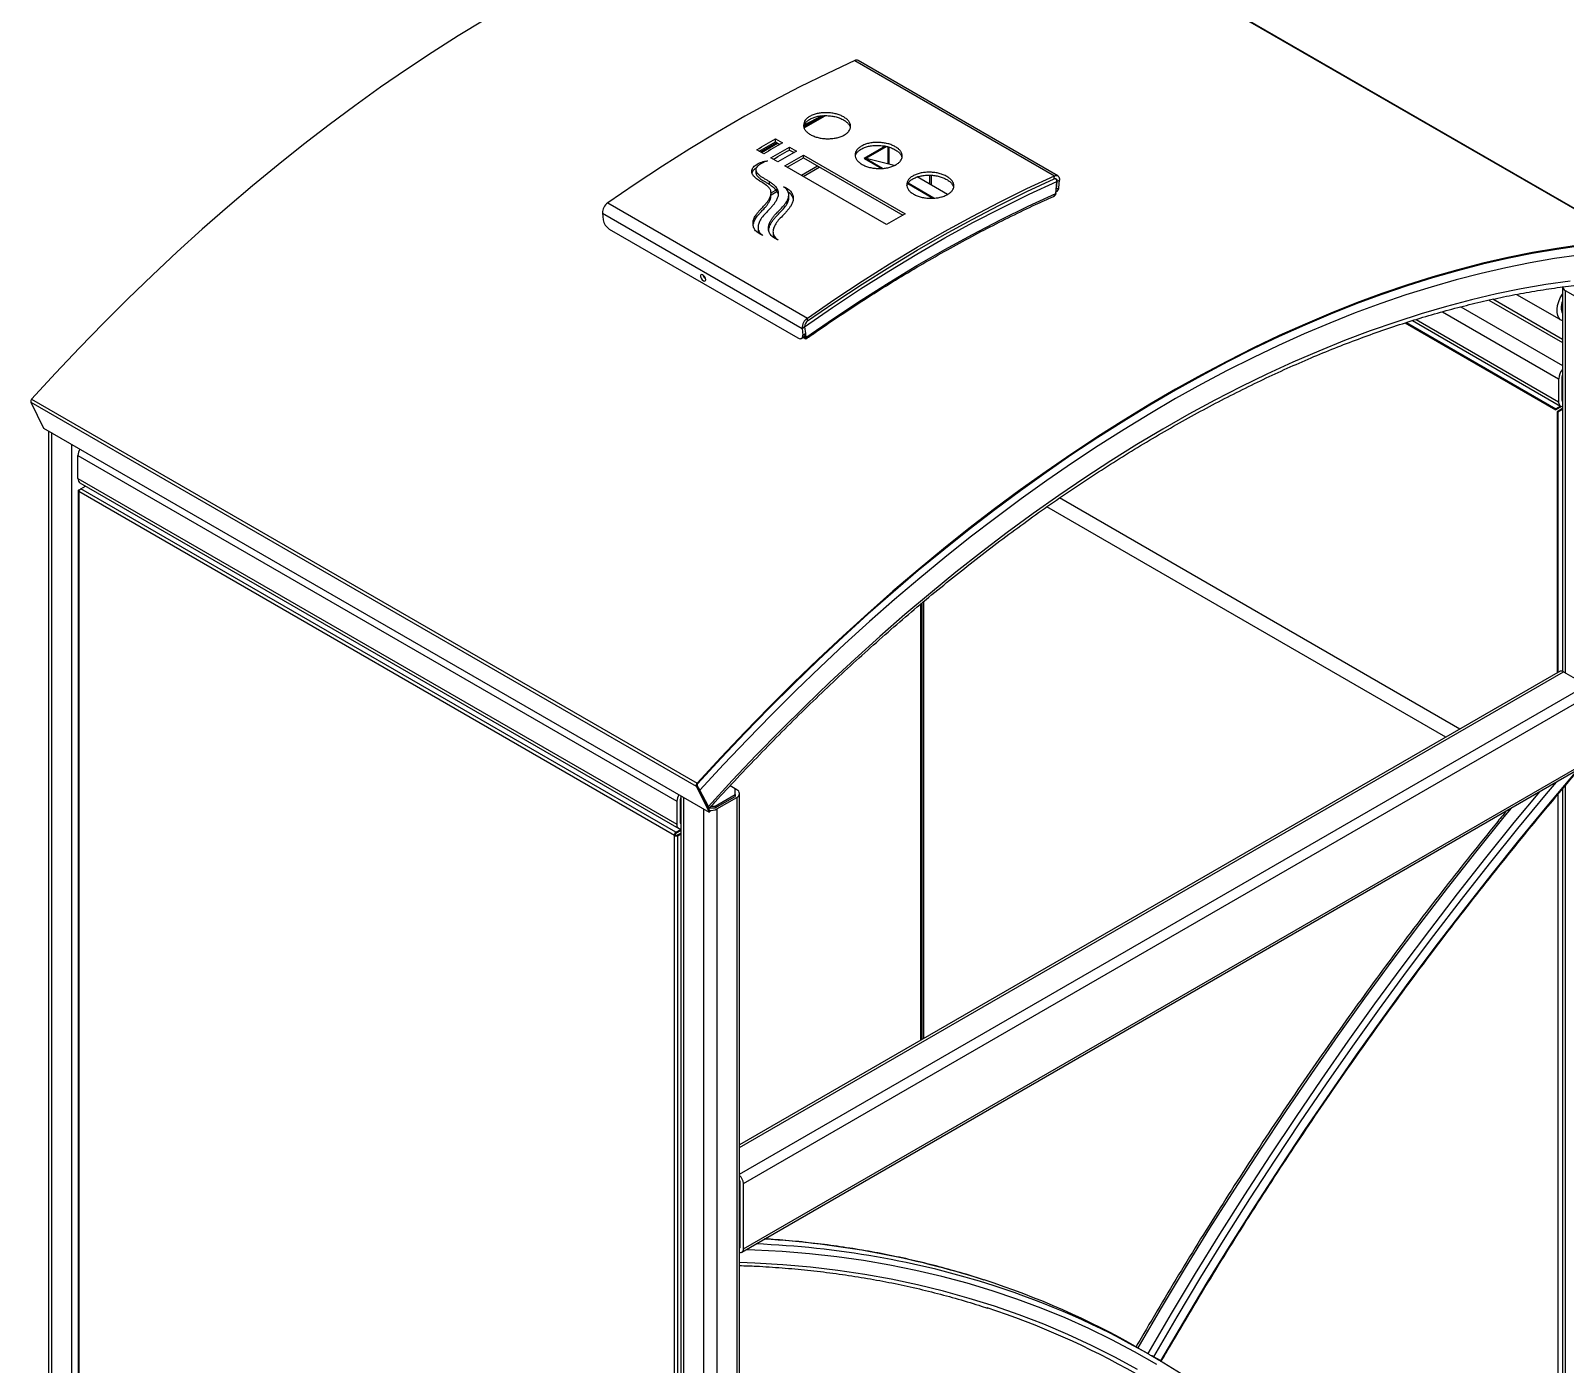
# Model space of a CAD drawing. Header units: millimetres. Extents: x -2163 to 3777, y -950 to 3250.
# Drawn here: x 1810 to 3115, y 1207 to 2341 of the extents above; entities that cross this region are included whole.
import ezdxf

# ---------------------------------------------------------------- set-up
doc = ezdxf.new("R2010")
doc.units = ezdxf.units.MM

# ---------------------------------------------------------------- blocks, each defined once
blk = doc.blocks.new('izometria')
for p, q in [((-4139.26, 1406.44), (-3856.42, 1243.16)), ((-3856.2, 1243.12), (-4139.05, 1406.4)), ((-4185.54, 1319.57), (-4100.69, 1270.58)), ((-4099.21, 1270.62), (-4184.06, 1319.6)), ((-4207.17, 1291.8), (-4198.47, 1296.28)), ((-4207.15, 1291.35), (-4199.48, 1295.76)), ((-4207.08, 1290.98), (-4198.11, 1296.15)), ((-4207.02, 1292.29), (-4199.3, 1296.26)), ((-4219.23, 1285.04), (-4219.22, 1286.27)), ((-4219.23, 1285.04), (-4217.33, 1283.94)), ((-4219.22, 1286.27), (-4216.25, 1284.55)), ((-4224.2, 1279.97), (-4227.17, 1281.69)), ((-4225.55, 1280.75), (-4218.67, 1284.71)), ((-4225.2, 1280.55), (-4218.32, 1284.51)), ((-4213.22, 1281.56), (-4213.21, 1282.8)), ((-4213.22, 1281.56), (-4211.32, 1280.47)), ((-4213.21, 1282.8), (-4210.24, 1281.08)), ((-4207.35, 1278.18), (-4207.34, 1279.41)), ((-4207.34, 1279.41), (-4164.07, 1254.43)), ((-4172.47, 1283.16), (-4181.51, 1277.96)), ((-4171.94, 1283.06), (-4180.82, 1277.95)), ((-4171.27, 1275.61), (-4171.26, 1282.88)), ((-4170.92, 1275.52), (-4170.91, 1282.77)), ((-4218.19, 1276.5), (-4221.16, 1278.22)), ((-4172.01, 1249.85), (-4215.29, 1274.83)), ((-4201.32, 1274.7), (-4208.2, 1270.74)), ((-4207.49, 1270.33), (-4200.62, 1274.29)), ((-4207.35, 1278.18), (-4165.14, 1253.81)), ((-4181.51, 1277.96), (-4174.21, 1273.74)), ((-4181.24, 1278.05), (-4181.24, 1278.05)), ((-4168.73, 1274.99), (-4181.24, 1278.05)), ((-4173.8, 1273.75), (-4181.24, 1278.05)), ((-4221.81, 1266.93), (-4221.83, 1268.14)), ((-4162.98, 1267.26), (-4152.28, 1261.09)), ((-4151.88, 1261.1), (-4162.88, 1267.45)), ((-4146.13, 1262.68), (-4159, 1270.11)), ((-4153.61, 1267), (-4153.61, 1270.85)), ((-4152.91, 1266.59), (-4152.9, 1270.8)), ((-4100.81, 1269.3), (-4100.69, 1270.58)), ((-4100.01, 1263.09), (-4099.57, 1268.23)), ((-4100.01, 1263.09), (-4099.57, 1268.23)), ((-4099.83, 1265.06), (-4099.55, 1268.22)), ((-4099.83, 1265.06), (-4098.78, 1265.53)), ((-4099.57, 1268.23), (-4099.55, 1268.22)), ((-4098.5, 1268.7), (-4099.55, 1268.22)), ((-4098.78, 1265.53), (-4098.5, 1268.7)), ((-4290.53, 1259.11), (-4205.68, 1210.13)), ((-4221.09, 1262.5), (-4218.61, 1263.93)), ((-4218.95, 1264.55), (-4221.04, 1263.35)), ((-4099.95, 1263.78), (-4099.75, 1263.87)), ((-4099.87, 1264.8), (-4099.83, 1265.06)), ((-4292.73, 1254.7), (-4207.88, 1205.72)), ((-4292.73, 1254.69), (-4207.88, 1205.71)), ((-4292.73, 1254.69), (-4292.44, 1251.86)), ((-4289.85, 1247.98), (-4209.67, 1201.69)), ((-3904.24, 1220.2), (-3885.19, 1209.2)), ((-3884.69, 1223.33), (-3884.69, 1060.02)), ((-3883.52, 1221.89), (-3875.03, 1216.99)), ((-3883.52, 1221.89), (-3883.52, 1059.4)), ((-3927.97, 1214.89), (-3884.69, 1189.91)), ((-3916.01, 1217.78), (-3884.69, 1199.7)), ((-3884.69, 1201.06), (-3914.3, 1218.15)), ((-4205.56, 1208.97), (-4205.68, 1210.13)), ((-3951.54, 1208.08), (-3887.55, 1171.15)), ((-3951.08, 1208.23), (-3887.55, 1171.55)), ((-3948.49, 1209.05), (-3885.52, 1172.7)), ((-3946.97, 1209.53), (-3886.35, 1174.53)), ((-3935.73, 1212.84), (-3886.35, 1184.33)), ((-3884.94, 1212.52), (-3884.69, 1212.37)), ((-4208.02, 1201.52), (-4206.99, 1202.25)), ((-4207.88, 1205.72), (-4206.82, 1206.45)), ((-4206.82, 1206.45), (-4207.88, 1205.71)), ((-4207.88, 1205.71), (-4207.59, 1202.87)), ((-4207.59, 1202.87), (-4206.53, 1203.61)), ((-4207.43, 1201.94), (-4206.29, 1201.27)), ((-4207.03, 1202.22), (-4206.38, 1201.84)), ((-4206.82, 1206.45), (-4206.53, 1203.61)), ((-4206.53, 1203.38), (-4206.38, 1201.84)), ((-4206.53, 1203.38), (-4206.38, 1201.84)), ((-3886.35, 1184.33), (-3886.35, 1174.53)), ((-3884.93, 1185.15), (-3884.93, 1175.35)), ((-3884.93, 1185.15), (-3884.69, 1185.01)), ((-4535.73, 1174.41), (-4252.89, 1011.12)), ((-4535.73, 1174.41), (-4530.3, 1163.34)), ((-4535.38, 1175.68), (-4252.53, 1012.4)), ((-3884.93, 1175.35), (-3884.69, 1175.21)), ((-3885.54, 1172.72), (-3887.55, 1171.55)), ((-3885.13, 1172.55), (-3887.55, 1171.15)), ((-3887.55, 1171.55), (-3887.55, 1171.15)), ((-3884.69, 1171.64), (-3887.05, 1170.28)), ((-3887.05, 1170.28), (-3887.05, 1059.19)), ((-3886.7, 1170.08), (-3887.05, 1170.28)), ((-3884.69, 1171.24), (-3886.7, 1170.08)), ((-3886.7, 1170.08), (-3886.7, 1059.39)), ((-4530.3, 1163.34), (-4247.45, 1000.06)), ((-4528.16, 1162.11), (-4528.16, 469.05)), ((-4526.99, 1161.43), (-4526.99, 467.42)), ((-4518.5, 1156.53), (-4518.5, 462.52)), ((-4515.67, 1151.68), (-4261.11, 1004.73)), ((-4515.67, 1141.88), (-4515.67, 1151.68)), ((-4515.67, 1141.88), (-4261.11, 994.93)), ((-4515.61, 1136.69), (-4515.61, 461.58)), ((-4515.32, 1137.02), (-4514.47, 1137.51)), ((-4515.32, 1137.02), (-4515.11, 1136.9)), ((-4262.18, 990.23), (-4515.32, 1136.37)), ((-4515.32, 1136.37), (-4515.32, 461.09)), ((-4514.84, 1140.05), (-4260.29, 993.1)), ((-4514.47, 1137.51), (-4512.46, 1138.67)), ((-4261.61, 991.54), (-4514.47, 1137.51)), ((-4512.84, 1138.9), (-4512.84, 1138.45)), ((-3934.25, 1031.94), (-4103.88, 1129.87)), ((-3928.28, 1035.39), (-4098.48, 1133.65)), ((-4156.11, 903.87), (-4156.11, 1089.71)), ((-4157.52, 1088.54), (-4157.52, 903.05)), ((-4156.82, 903.46), (-4156.82, 1089.13)), ((-3885.73, 1059.96), (-4234.49, 858.62)), ((-4234.49, 857.61), (-3884.23, 1059.81)), ((-3884.23, 1059.81), (-3874.33, 1054.09)), ((-4234.49, 846.18), (-3874.33, 1054.09)), ((-4232.83, 842.24), (-3872.21, 1050.42)), ((-4233.45, 813.1), (-3872.83, 1021.28)), ((-4232.83, 814.47), (-3872.21, 1022.66)), ((-4252.56, 1011.48), (-4252.89, 1011.12)), ((-4252.89, 1011.12), (-4247.45, 1000.06)), ((-4252.56, 1011.48), (-4247.13, 1000.41)), ((-4252.53, 1012.4), (-4252.39, 1012.12)), ((-4236.37, 1010.03), (-4238.53, 1011.28)), ((-3883.52, 1011.31), (-3883.52, 536.87)), ((-4261.11, 1004.73), (-4261.11, 994.93)), ((-4259.7, 1005.54), (-4259.7, 995.74)), ((-4259.7, 1005.54), (-4259.46, 1005.4)), ((-4259.46, 1006.99), (-4259.46, 313.93)), ((-4258.29, 1006.32), (-4258.29, 312.3)), ((-4247.75, 1002.5), (-4251.31, 1009.41)), ((-4244.85, 1002.69), (-4236.37, 1007.58)), ((-4244.85, 1001.87), (-4236.37, 1006.77)), ((-4244.14, 1001.46), (-4235.66, 1006.36)), ((-4236.37, 1007.58), (-4236.37, 1010.03)), ((-4235.66, 1009.63), (-4236.37, 1010.03)), ((-4236.37, 1007.58), (-4236.37, 1006.77)), ((-4235.66, 1006.36), (-4235.66, 312.3)), ((-4234.49, 313.93), (-4234.49, 1007.99)), ((-3886.7, 1007.54), (-3886.7, 546.25)), ((-3884.69, 1009.92), (-3884.69, 540.46)), ((-4249.8, 1001.42), (-4249.8, 307.4)), ((-4247.45, 1000.06), (-4247.13, 1000.41)), ((-4247.2, 1001.87), (-4244.85, 1001.87)), ((-4246.46, 1002.69), (-4244.85, 1002.69)), ((-4244.85, 1002.69), (-4244.85, 1001.87)), ((-4244.14, 1001.46), (-4244.14, 307.4)), ((-4261.61, 991.54), (-4259.46, 992.79)), ((-4261.61, 991.13), (-4259.46, 992.38)), ((-4261.61, 991.54), (-4261.61, 991.13)), ((-4259.7, 995.74), (-4259.46, 995.6)), ((-4261.82, 990.44), (-4262.18, 990.23)), ((-4262.18, 314.95), (-4262.18, 990.23)), ((-4261.11, 990.27), (-4259.46, 991.22)), ((-4260.76, 990.06), (-4261.11, 990.27)), ((-4260.76, 990.06), (-4259.46, 990.82)), ((-4260.76, 315.12), (-4260.76, 990.06)), ((-4234.24, 815.29), (-4234.24, 843.05)), ((-4232.83, 814.47), (-4232.83, 842.24)), ((-4234.49, 828.21), (-4234.24, 828.35)), ((-4234.49, 826.58), (-4234.24, 826.72)), ((-4234.49, 815.15), (-4234.24, 815.29)), ((-4065.25, 772.4), (-4061, 769.95))]:
    blk.add_line(p, q)
at = {"flags": 128}
for points in [[(-4343.03, 1336.76), (-4354.05, 1330.04), (-4365.07, 1323.04), (-4376.07, 1315.76), (-4387.05, 1308.2), (-4398.01, 1300.37), (-4408.93, 1292.27), (-4419.81, 1283.9), (-4430.65, 1275.27), (-4441.44, 1266.39), (-4452.17, 1257.25), (-4462.84, 1247.86), (-4473.45, 1238.24), (-4483.98, 1228.37), (-4494.44, 1218.28), (-4504.81, 1207.96), (-4515.09, 1197.41), (-4525.28, 1186.65), (-4535.38, 1175.68)], [(-4185.54, 1319.57), (-4197.18, 1314.14), (-4208.83, 1308.39), (-4220.51, 1302.31), (-4232.19, 1295.9), (-4243.88, 1289.17), (-4255.56, 1282.12), (-4267.23, 1274.76), (-4278.89, 1267.09), (-4290.53, 1259.11)], [(-4227.17, 1281.69), (-4226.18, 1282.27), (-4225.18, 1282.85), (-4224.19, 1283.42), (-4223.19, 1284), (-4222.2, 1284.57), (-4221.21, 1285.14), (-4220.21, 1285.7), (-4219.22, 1286.27)], [(-4226.11, 1281.08), (-4225.18, 1281.62), (-4224.19, 1282.2), (-4223.2, 1282.77), (-4222.2, 1283.34), (-4221.21, 1283.91), (-4220.22, 1284.47), (-4219.23, 1285.04)], [(-4216.25, 1284.55), (-4217.24, 1283.99), (-4218.24, 1283.42), (-4219.23, 1282.85), (-4220.22, 1282.28), (-4221.22, 1281.71), (-4222.21, 1281.13), (-4223.21, 1280.55), (-4224.2, 1279.97)], [(-4221.16, 1278.22), (-4220.16, 1278.8), (-4219.17, 1279.38), (-4218.17, 1279.95), (-4217.18, 1280.52), (-4216.19, 1281.1), (-4215.19, 1281.66), (-4214.2, 1282.23), (-4213.21, 1282.8)], [(-4220.1, 1277.61), (-4219.16, 1278.15), (-4218.17, 1278.73), (-4217.18, 1279.3), (-4216.19, 1279.87), (-4215.2, 1280.44), (-4214.21, 1281), (-4213.22, 1281.56)], [(-4210.24, 1281.08), (-4211.23, 1280.52), (-4212.22, 1279.95), (-4213.22, 1279.38), (-4214.21, 1278.81), (-4215.2, 1278.24), (-4216.2, 1277.66), (-4217.19, 1277.08), (-4218.19, 1276.5)], [(-4215.29, 1274.83), (-4214.3, 1275.41), (-4213.3, 1275.99), (-4212.31, 1276.57), (-4211.31, 1277.14), (-4210.32, 1277.71), (-4209.33, 1278.28), (-4208.33, 1278.84), (-4207.34, 1279.41)], [(-4227.55, 1273.11), (-4227.54, 1272.5), (-4227.53, 1271.9)], [(-4214.23, 1274.22), (-4213.3, 1274.77), (-4212.31, 1275.34), (-4211.32, 1275.91), (-4210.32, 1276.48), (-4209.33, 1277.05), (-4208.34, 1277.62), (-4207.35, 1278.18)], [(-4206.84, 1206.46), (-4194.95, 1214.65), (-4183.04, 1222.52), (-4171.11, 1230.07), (-4159.17, 1237.28), (-4147.23, 1244.16), (-4135.29, 1250.69), (-4123.36, 1256.89), (-4111.45, 1262.74), (-4099.57, 1268.23)], [(-4205.68, 1210.13), (-4194.04, 1218.1), (-4182.38, 1225.78), (-4170.71, 1233.14), (-4159.02, 1240.19), (-4147.34, 1246.92), (-4135.65, 1253.32), (-4123.98, 1259.41), (-4112.32, 1265.16), (-4100.69, 1270.58)], [(-4205.56, 1208.97), (-4193.95, 1216.93), (-4182.32, 1224.59), (-4170.67, 1231.94), (-4159.01, 1238.97), (-4147.35, 1245.68), (-4135.69, 1252.08), (-4124.04, 1258.15), (-4112.41, 1263.89), (-4100.81, 1269.3)], [(-4100.81, 1269.3), (-4100.53, 1269.39), (-4100.28, 1269.41), (-4100.05, 1269.36), (-4099.86, 1269.25), (-4099.7, 1269.07), (-4099.6, 1268.83), (-4099.55, 1268.54), (-4099.55, 1268.22)], [(-4100.69, 1270.58), (-4100.22, 1270.74), (-4099.77, 1270.78), (-4099.37, 1270.69), (-4099.03, 1270.49), (-4098.76, 1270.17), (-4098.58, 1269.76), (-4098.49, 1269.26), (-4098.5, 1268.7)], [(-4221.08, 1262.22), (-4221.09, 1262.83), (-4221.11, 1263.43)], [(-4213.55, 1261.45), (-4213.56, 1262.06), (-4213.58, 1262.66)], [(-4206.38, 1201.84), (-4194.59, 1209.96), (-4182.78, 1217.77), (-4170.95, 1225.25), (-4159.11, 1232.4), (-4147.27, 1239.22), (-4135.43, 1245.7), (-4123.61, 1251.84), (-4111.8, 1257.64), (-4100.01, 1263.09)], [(-4164.07, 1254.43), (-4165.06, 1253.86), (-4166.05, 1253.3), (-4167.05, 1252.73), (-4168.04, 1252.16), (-4169.03, 1251.58), (-4170.03, 1251.01), (-4171.02, 1250.43), (-4172.01, 1249.85)], [(-4226.64, 1248.44), (-4226.6, 1247.85), (-4226.57, 1247.26)], [(-4220.26, 1246.58), (-4220.23, 1245.99), (-4220.2, 1245.4)], [(-3876.78, 1241.21), (-3887.1, 1239.75), (-3897.51, 1237.97), (-3907.99, 1235.87), (-3918.56, 1233.44), (-3929.19, 1230.69), (-3939.89, 1227.63), (-3950.64, 1224.25), (-3961.45, 1220.55), (-3972.31, 1216.54), (-3983.21, 1212.22), (-3994.14, 1207.59), (-4005.1, 1202.66), (-4016.09, 1197.42), (-4027.1, 1191.87), (-4038.12, 1186.04), (-4049.15, 1179.9), (-4060.18, 1173.47), (-4071.21, 1166.76), (-4082.23, 1159.76), (-4093.23, 1152.48), (-4104.21, 1144.92), (-4115.16, 1137.09), (-4126.08, 1128.99), (-4136.97, 1120.62), (-4147.8, 1111.99), (-4158.59, 1103.1), (-4169.33, 1093.97), (-4180, 1084.58), (-4190.6, 1074.96), (-4201.14, 1065.09), (-4211.59, 1055), (-4221.97, 1044.68), (-4232.25, 1034.13), (-4242.44, 1023.37), (-4252.53, 1012.4)], [(-3876.91, 1240.76), (-3887.22, 1239.3), (-3897.62, 1237.52), (-3908.1, 1235.42), (-3918.65, 1232.99), (-3929.28, 1230.25), (-3939.97, 1227.18), (-3950.72, 1223.81), (-3961.52, 1220.11), (-3972.37, 1216.11), (-3983.26, 1211.79), (-3994.18, 1207.16), (-4005.14, 1202.23), (-4016.12, 1196.99), (-4027.12, 1191.46), (-4038.13, 1185.62), (-4049.16, 1179.49), (-4060.18, 1173.07), (-4071.2, 1166.36), (-4082.21, 1159.37), (-4093.2, 1152.09), (-4104.17, 1144.54), (-4115.12, 1136.71), (-4126.03, 1128.61), (-4136.9, 1120.25), (-4147.73, 1111.63), (-4158.52, 1102.75), (-4169.24, 1093.62), (-4179.9, 1084.24), (-4190.5, 1074.62), (-4201.03, 1064.77), (-4211.48, 1054.68), (-4221.84, 1044.36), (-4232.12, 1033.83), (-4242.3, 1023.08), (-4252.39, 1012.12)], [(-3877.82, 1236.84), (-3888.08, 1235.39), (-3898.42, 1233.61), (-3908.85, 1231.51), (-3919.35, 1229.1), (-3929.92, 1226.37), (-3940.55, 1223.32), (-3951.24, 1219.96), (-3961.98, 1216.28), (-3972.78, 1212.29), (-3983.61, 1208), (-3994.48, 1203.39), (-4005.37, 1198.49), (-4016.3, 1193.28), (-4027.24, 1187.77), (-4038.19, 1181.97), (-4049.16, 1175.87), (-4060.12, 1169.48), (-4071.08, 1162.81), (-4082.03, 1155.85), (-4092.96, 1148.61), (-4103.88, 1141.1), (-4114.77, 1133.32), (-4125.62, 1125.27), (-4136.44, 1116.95), (-4147.21, 1108.38), (-4157.93, 1099.55), (-4168.6, 1090.47), (-4179.21, 1081.14), (-4189.75, 1071.58), (-4200.22, 1061.77), (-4210.61, 1051.74), (-4220.92, 1041.48), (-4231.15, 1031.01), (-4241.28, 1020.32), (-4251.31, 1009.41)], [(-4250.12, 1228.44), (-4250.55, 1228.59), (-4250.89, 1228.54), (-4251.09, 1228.28), (-4251.13, 1227.86), (-4251, 1227.34), (-4250.71, 1226.8), (-4250.32, 1226.33), (-4249.88, 1225.98), (-4249.45, 1225.83), (-4249.11, 1225.88), (-4248.91, 1226.14), (-4248.87, 1226.56), (-4249, 1227.08), (-4249.29, 1227.62), (-4249.68, 1228.09), (-4250.12, 1228.44)], [(-3881.42, 1225.83), (-3891.78, 1224.34), (-3902.23, 1222.52), (-3912.77, 1220.36), (-3923.38, 1217.88), (-3934.06, 1215.06), (-3944.81, 1211.91), (-3955.62, 1208.44), (-3966.48, 1204.65), (-3977.38, 1200.53), (-3988.33, 1196.1), (-3999.32, 1191.34), (-4010.33, 1186.27), (-4021.37, 1180.89), (-4032.42, 1175.2), (-4043.48, 1169.21), (-4054.55, 1162.91), (-4065.62, 1156.31), (-4076.68, 1149.42), (-4087.73, 1142.23), (-4098.76, 1134.76), (-4109.76, 1127), (-4120.73, 1118.97), (-4131.66, 1110.66), (-4142.55, 1102.07), (-4153.39, 1093.23), (-4164.18, 1084.12), (-4174.9, 1074.76), (-4185.56, 1065.14), (-4196.14, 1055.28), (-4206.64, 1045.18), (-4217.06, 1034.85), (-4227.39, 1024.28), (-4237.62, 1013.5), (-4247.75, 1002.5)], [(-3884.69, 1208.97), (-3885.52, 1209.42), (-3886.24, 1210.2), (-3886.75, 1211.24), (-3887.01, 1212.51), (-3887.03, 1213.96), (-3886.8, 1215.52), (-3886.33, 1217.15), (-3885.64, 1218.76), (-3884.75, 1220.31), (-3884.69, 1220.4)], [(-4209.67, 1201.69), (-4209.22, 1201.47), (-4208.79, 1201.36), (-4208.41, 1201.37), (-4208.09, 1201.48), (-4207.84, 1201.69), (-4207.67, 1202.01), (-4207.58, 1202.4), (-4207.59, 1202.87)], [(-3887.44, 1012.85), (-3891.6, 1007.89), (-3903.79, 993.13), (-3915.85, 978.17), (-3927.77, 963.02), (-3939.55, 947.69), (-3951.19, 932.18), (-3962.67, 916.49), (-3974, 900.64), (-3985.17, 884.63), (-3996.18, 868.46), (-4007.03, 852.15), (-4017.7, 835.69), (-4028.19, 819.1), (-4038.51, 802.37), (-4048.64, 785.53), (-4058.59, 768.56)], [(-3879.28, 1016.95), (-3891.38, 1002.58), (-3903.37, 988.02), (-3915.22, 973.28), (-3926.94, 958.34), (-3938.52, 943.23), (-3949.96, 927.94), (-3961.25, 912.49), (-3972.39, 896.87), (-3983.38, 881.1), (-3994.2, 865.18), (-4004.86, 849.11), (-4015.36, 832.9), (-4025.69, 816.56), (-4035.84, 800.1), (-4045.81, 783.51), (-4055.6, 766.81)], [(-3894.51, 1008.76), (-3905.34, 995.65), (-3917.47, 980.62), (-3929.46, 965.4), (-3941.31, 949.99), (-3953.01, 934.4), (-3964.56, 918.64), (-3975.96, 902.71), (-3987.19, 886.62), (-3998.26, 870.37), (-4009.16, 853.97), (-4019.89, 837.43), (-4030.45, 820.75), (-4040.82, 803.94), (-4051, 787.01), (-4061, 769.95)], [(-3906.53, 1001.83), (-3909.59, 998.1), (-3921.71, 983.07), (-3933.7, 967.85), (-3945.55, 952.44), (-3957.25, 936.85), (-3968.81, 921.09), (-3980.2, 905.16), (-3991.43, 889.07), (-4002.5, 872.82), (-4013.41, 856.42), (-4024.14, 839.88), (-4034.69, 823.2), (-4045.06, 806.39), (-4055.25, 789.46), (-4065.25, 772.4)], [(-4234.49, 813.04), (-4234.14, 812.97), (-4233.77, 812.98), (-4233.45, 813.1), (-4233.19, 813.32), (-4232.99, 813.63), (-4232.87, 814.02), (-4232.83, 814.47)], [(-4057.07, 765.36), (-4066.57, 770.75), (-4076.25, 775.84), (-4086.09, 780.62), (-4096.11, 785.08), (-4106.29, 789.24), (-4116.63, 793.08), (-4127.13, 796.6), (-4137.78, 799.81), (-4148.58, 802.7), (-4159.52, 805.27), (-4170.61, 807.52), (-4181.84, 809.45), (-4193.2, 811.06), (-4204.69, 812.35), (-4216.31, 813.31), (-4228.04, 813.95), (-4231.74, 814.09)], [(-4065.3, 763.18), (-4075.01, 768.47), (-4084.9, 773.43), (-4094.97, 778.08), (-4105.2, 782.4), (-4115.6, 786.4), (-4126.17, 790.08), (-4136.89, 793.43), (-4147.77, 796.45), (-4158.8, 799.15), (-4169.98, 801.51), (-4181.3, 803.55), (-4192.76, 805.26), (-4204.35, 806.63), (-4216.08, 807.67), (-4227.93, 808.39), (-4234.49, 808.63)]]:
    blk.add_lwpolyline(points, dxfattribs=at)
for centre, radius, start, end in [((-4184.77, 1318.19), 1.58, 63.44618, 119.33928), ((-4181.15, 1277.37), 0.69, 97.82499, 121.11487), ((-4100.63, 1265.5), 1.85, 298.22539, 0.98035), ((-4287.41, 1254.8), 5.32, 125.89834, 181.03028), ((-4290.33, 1254.93), 2.41, 185.46385, 185.74202), ((-4286.88, 1252.77), 5.64, 189.29142, 238.15858), ((-4247.3, 1229.11), 2.83, 194.85464, 235.46819), ((-3882.69, 1223.72), 2.01, 185.69431, 245.62522), ((-3876.63, 1214.13), 8.66, 158.57922, 178.81456), ((-3881.49, 1214.12), 3.81, 177.08817, 212.64369), ((-4202.55, 1205.81), 5.32, 125.89834, 181.03028), ((-4203.78, 1206.51), 3.04, 125.89831, 181.03057), ((-4205.48, 1205.95), 2.41, 185.46385, 185.74202), ((-4207.9, 1203.31), 1.4, 311.71615, 12.73357), ((-4205.94, 1206.54), 0.885, 185.40895, 185.71161), ((-3880.17, 1184.04), 6.18, 136.96974, 177.30288), ((-3882.17, 1185.07), 2.77, 155.76275, 178.32735), ((-4534.47, 1174.75), 1.3, 133.85039, 195.18573), ((-3884.65, 1174.24), 1.73, 170.28587, 268.53594), ((-3883.83, 1175.27), 1.11, 175.85448, 218.93028), ((-4509.92, 1151.48), 5.76, 149.19408, 178.05596), ((-4513.59, 1141.72), 2.09, 175.5995, 233.08806), ((-3885.11, 1058.58), 1.51, 54.38533, 114.30449), ((-4251.63, 1011.47), 1.3, 133.85039, 195.18573), ((-4251.94, 1011.65), 0.65, 133.84743, 195.1913), ((-4255.36, 1004.53), 5.76, 149.19408, 178.05596), ((-4256.94, 1005.46), 2.77, 155.76275, 178.32735), ((-4236.28, 1007.99), 1.75, 290.78382, 69.21618), ((-4246.9, 1006.7), 5.92, 266.00375, 297.77146), ((-4259.41, 994.64), 1.73, 170.28724, 268.53457), ((-4258.6, 995.66), 1.11, 175.85518, 218.93164), ((-4237.53, 841.99), 4.71, 2.96763, 49.71048), ((-4235.74, 842.99), 1.5, 2.43182, 33.16773), ((-4242.65, 433.22), 383.62, 72.34681, 87.73588), ((-4246.45, 437.49), 381.75, 72.32738, 86.62359), ((-4234.72, 815.23), 0.479, 299.13223, 6.81321), ((-4235.89, 474.11), 343.66, 60.22771, 72.15127), ((-4231.65, 471.66), 343.66, 60.22771, 72.15127), ((-4234.88, 466.1), 340.09, 60.22412, 71.91138), ((-4228.64, 477.5), 337.09, 59.29587, 59.85637), ((-4228.24, 476.57), 337.7, 59.39436, 59.98214), ((-4227.53, 476.16), 337.7, 59.39436, 59.98214), ((-4216.49, 497.91), 313.34, 59.19469, 59.30027), ((-4231.98, 472.28), 343.29, 47.58591, 59.16324)]:
    blk.add_arc(centre, radius, start, end)
for centre, major_axis, ratio, start_param, end_param in [((-4102.39, 1268.41), (2.82, -0.14), 0.608538, 6.262056, 6.97223), ((-4102.83, 1263.27), (2.82, -0.14), 0.608538, 5.392214, 6.262056), ((-4206.39, 1203.64), (-0.11, 2.37), 0.046983, 2.431477, 3.111601)]:
    blk.add_ellipse(centre, major_axis=major_axis, ratio=ratio, start_param=start_param, end_param=end_param)
for points, knots in [([(-4190.21, 1295.59), (-4189.76, 1295.31), (-4188.88, 1294.75), (-4187.95, 1293.77), (-4187.39, 1292.73), (-4187.22, 1291.64), (-4187.39, 1290.56), (-4187.95, 1289.54), (-4188.88, 1288.62), (-4190.16, 1287.81), (-4191.68, 1287.14), (-4193.41, 1286.66), (-4195.29, 1286.39), (-4197.28, 1286.33), (-4199.26, 1286.46), (-4201.14, 1286.8), (-4202.87, 1287.36), (-4204.39, 1288.1), (-4205.67, 1288.97), (-4206.61, 1289.96), (-4207.17, 1291.02), (-4207.34, 1292.13), (-4207.16, 1293.24), (-4206.61, 1294.27), (-4205.67, 1295.21), (-4204.39, 1296.02), (-4202.87, 1296.69), (-4201.14, 1297.16), (-4199.26, 1297.41), (-4197.28, 1297.45), (-4195.3, 1297.29), (-4193.41, 1296.93), (-4191.68, 1296.37), (-4190.7, 1295.86), (-4190.21, 1295.59)], [0, 0, 0, 0, 0.031889, 0.062503, 0.093114, 0.124995, 0.156855, 0.187462, 0.218086, 0.249997, 0.28187, 0.312481, 0.343101, 0.374998, 0.406875, 0.437483, 0.4681, 0.500001, 0.531864, 0.562468, 0.59309, 0.625004, 0.656865, 0.687472, 0.718096, 0.750006, 0.781882, 0.812495, 0.843113, 0.875007, 0.906914, 0.93753, 0.968132, 1, 1, 1, 1]), ([(-4207.19, 1291.61), (-4207.18, 1291.74), (-4207.12, 1292.23), (-4206.63, 1293.03), (-4205.71, 1293.96), (-4204.43, 1294.77), (-4202.92, 1295.44), (-4201.19, 1295.91), (-4199.31, 1296.16), (-4197.33, 1296.19), (-4195.35, 1296.04), (-4193.47, 1295.67), (-4191.74, 1295.11), (-4190.76, 1294.6), (-4190.27, 1294.34)], [0, 0, 0, 0, 0.0311223, 0.1175138, 0.2039252, 0.2939506, 0.3838834, 0.4702628, 0.5566863, 0.6467462, 0.7368768, 0.823395, 0.9099019, 1, 1, 1, 1]), ([(-4190.27, 1294.34), (-4189.82, 1294.05), (-4188.93, 1293.49), (-4188.02, 1292.51), (-4187.5, 1291.62), (-4187.43, 1291.06), (-4187.41, 1290.85)], [0, 0, 0, 0, 0.28592, 0.560364, 0.834695, 1, 1, 1, 1]), ([(-4168.29, 1282.94), (-4167.84, 1282.65), (-4166.95, 1282.1), (-4166.03, 1281.12), (-4165.47, 1280.07), (-4165.3, 1278.99), (-4165.47, 1277.91), (-4166.03, 1276.89), (-4166.96, 1275.97), (-4168.24, 1275.16), (-4169.76, 1274.49), (-4171.49, 1274), (-4173.37, 1273.73), (-4175.36, 1273.67), (-4177.34, 1273.8), (-4179.22, 1274.15), (-4180.95, 1274.7), (-4182.47, 1275.44), (-4183.75, 1276.32), (-4184.69, 1277.3), (-4185.25, 1278.37), (-4185.42, 1279.48), (-4185.24, 1280.58), (-4184.69, 1281.62), (-4183.75, 1282.56), (-4182.47, 1283.37), (-4180.95, 1284.04), (-4179.22, 1284.51), (-4177.34, 1284.76), (-4175.36, 1284.79), (-4173.38, 1284.64), (-4171.49, 1284.27), (-4169.76, 1283.71), (-4168.78, 1283.2), (-4168.29, 1282.94)], [0, 0, 0, 0, 0.031889, 0.062503, 0.093114, 0.124995, 0.156855, 0.187462, 0.218086, 0.249997, 0.28187, 0.312481, 0.343101, 0.374998, 0.406875, 0.437483, 0.4681, 0.500001, 0.531864, 0.562468, 0.59309, 0.625004, 0.656865, 0.687472, 0.718096, 0.750006, 0.781882, 0.812495, 0.843113, 0.875007, 0.906914, 0.93753, 0.968132, 1, 1, 1, 1]), ([(-4185.27, 1278.96), (-4185.26, 1279.09), (-4185.2, 1279.57), (-4184.71, 1280.37), (-4183.79, 1281.31), (-4182.51, 1282.12), (-4181, 1282.79), (-4179.27, 1283.25), (-4177.39, 1283.51), (-4175.41, 1283.54), (-4173.43, 1283.38), (-4171.55, 1283.02), (-4169.82, 1282.46), (-4168.84, 1281.94), (-4168.35, 1281.68)], [0, 0, 0, 0, 0.031122, 0.117514, 0.203925, 0.293951, 0.383883, 0.470263, 0.556686, 0.646746, 0.736877, 0.823395, 0.909902, 1, 1, 1, 1]), ([(-4168.35, 1281.68), (-4167.9, 1281.4), (-4167.01, 1280.84), (-4166.1, 1279.86), (-4165.58, 1278.97), (-4165.51, 1278.41), (-4165.49, 1278.19)], [0, 0, 0, 0, 0.28592, 0.560364, 0.834695, 1, 1, 1, 1]), ([(-4225.06, 1267.88), (-4225.4, 1268.08), (-4226.05, 1268.46), (-4226.91, 1269.04), (-4227.62, 1269.59), (-4228.49, 1270.39), (-4229.28, 1271.5), (-4229.41, 1272.98), (-4228.77, 1274.15), (-4227.87, 1274.99), (-4226.77, 1275.75), (-4225.07, 1276.55), (-4223.47, 1276.83), (-4222.65, 1276.98)], [0, 0, 0, 0, 0.072653, 0.138438, 0.197597, 0.250457, 0.381329, 0.500313, 0.620689, 0.683698, 0.750607, 0.873781, 1, 1, 1, 1]), ([(-4229.18, 1271.87), (-4229, 1272.3), (-4228.73, 1272.97), (-4227.9, 1273.74), (-4227.38, 1274.08), (-4227.14, 1274.24)], [0, 0, 0, 0, 0.487093, 0.764306, 1, 1, 1, 1]), ([(-4222.65, 1276.98), (-4223.05, 1276.82), (-4223.79, 1276.52), (-4224.78, 1276.05), (-4225.61, 1275.61), (-4226.35, 1275.11), (-4226.98, 1274.54), (-4227.43, 1273.87), (-4227.57, 1273.3), (-4227.54, 1272.85), (-4227.37, 1272.22), (-4226.89, 1271.58), (-4226.21, 1270.95), (-4225.69, 1270.54), (-4225, 1270.06), (-4224.07, 1269.49), (-4222.93, 1268.85), (-4222.2, 1268.37), (-4221.83, 1268.14)], [0, 0, 0, 0, 0.074873, 0.141269, 0.199493, 0.249993, 0.317623, 0.379775, 0.439442, 0.469445, 0.500086, 0.611319, 0.654156, 0.700281, 0.749898, 0.825354, 0.913882, 1, 1, 1, 1]), ([(-4227.52, 1271.9), (-4227.52, 1271.81), (-4227.51, 1271.62), (-4227.34, 1271.01), (-4226.86, 1270.37), (-4226.19, 1269.74), (-4225.67, 1269.33), (-4224.97, 1268.85), (-4224.04, 1268.28), (-4222.91, 1267.64), (-4222.17, 1267.16), (-4221.81, 1266.93)], [0, 0, 0, 0, 0.04073, 0.096097, 0.297171, 0.374623, 0.458026, 0.547745, 0.684192, 0.844275, 1, 1, 1, 1]), ([(-4146.37, 1270.29), (-4145.92, 1270), (-4145.03, 1269.44), (-4144.11, 1268.46), (-4143.55, 1267.42), (-4143.38, 1266.33), (-4143.55, 1265.25), (-4144.11, 1264.24), (-4145.04, 1263.31), (-4146.32, 1262.5), (-4147.84, 1261.83), (-4149.57, 1261.35), (-4151.45, 1261.08), (-4153.43, 1261.02), (-4155.42, 1261.15), (-4157.3, 1261.49), (-4159.03, 1262.05), (-4160.55, 1262.79), (-4161.83, 1263.66), (-4162.77, 1264.65), (-4163.33, 1265.71), (-4163.5, 1266.83), (-4163.32, 1267.93), (-4162.77, 1268.97), (-4161.83, 1269.9), (-4160.55, 1270.72), (-4159.03, 1271.38), (-4157.3, 1271.85), (-4155.42, 1272.1), (-4153.44, 1272.14), (-4151.46, 1271.99), (-4149.57, 1271.62), (-4147.84, 1271.06), (-4146.86, 1270.55), (-4146.37, 1270.29)], [0, 0, 0, 0, 0.031889, 0.062503, 0.093114, 0.124995, 0.156855, 0.187462, 0.218086, 0.249997, 0.28187, 0.312481, 0.343101, 0.374998, 0.406875, 0.437483, 0.4681, 0.500001, 0.531864, 0.562468, 0.59309, 0.625004, 0.656865, 0.687472, 0.718096, 0.750006, 0.781882, 0.812495, 0.843113, 0.875007, 0.906914, 0.93753, 0.968132, 1, 1, 1, 1]), ([(-4224.66, 1245.22), (-4225.35, 1245.56), (-4226.68, 1246.21), (-4228.04, 1247.54), (-4228.6, 1248.78), (-4228.78, 1249.83), (-4228.78, 1250.63), (-4228.65, 1251.43), (-4228.43, 1252.22), (-4228.09, 1253), (-4227.65, 1253.8), (-4227.04, 1254.64), (-4226.23, 1255.6), (-4225.17, 1256.73), (-4224.06, 1257.89), (-4223.05, 1259.03), (-4222.24, 1260.14), (-4221.6, 1261.28), (-4221.12, 1262.61), (-4221.06, 1263.73), (-4221.33, 1264.58), (-4221.57, 1265.04), (-4222.07, 1265.72), (-4223.24, 1266.68), (-4224.38, 1267.43), (-4225.06, 1267.88)], [0, 0, 0, 0, 0.065044, 0.125392, 0.185511, 0.216874, 0.249603, 0.280111, 0.311004, 0.342491, 0.374769, 0.408436, 0.450093, 0.499854, 0.560331, 0.606868, 0.652144, 0.703129, 0.75006, 0.81547, 0.835687, 0.855448, 0.875001, 0.925354, 1, 1, 1, 1]), ([(-4221.83, 1268.14), (-4221.4, 1267.85), (-4220.6, 1267.32), (-4219.61, 1266.5), (-4218.71, 1265.52), (-4218.21, 1264.51), (-4218.02, 1263.5), (-4218.01, 1262.53), (-4218.28, 1261.34), (-4218.86, 1260.1), (-4219.6, 1258.95), (-4220.4, 1257.92), (-4221.58, 1256.61), (-4223.08, 1255.04), (-4224.84, 1253.2), (-4226, 1251.35), (-4226.57, 1249.85), (-4226.67, 1248.79), (-4226.62, 1248.12), (-4226.46, 1247.53), (-4226.25, 1247.03), (-4225.94, 1246.49), (-4225.41, 1245.89), (-4224.94, 1245.46), (-4224.66, 1245.22)], [0, 0, 0, 0, 0.047209, 0.088698, 0.124948, 0.186204, 0.217569, 0.249935, 0.304149, 0.363234, 0.405844, 0.4513, 0.499792, 0.583154, 0.665698, 0.749886, 0.815622, 0.845901, 0.87489, 0.896027, 0.91684, 0.937505, 0.964296, 1, 1, 1, 1]), ([(-4218.09, 1243.31), (-4218.79, 1243.64), (-4220.11, 1244.27), (-4221.44, 1245.59), (-4222.02, 1246.81), (-4222.2, 1247.85), (-4222.2, 1248.85), (-4221.93, 1250.08), (-4221.35, 1251.35), (-4220.61, 1252.52), (-4219.81, 1253.57), (-4218.62, 1254.89), (-4217.13, 1256.45), (-4215.35, 1258.26), (-4214.18, 1260.07), (-4213.63, 1261.52), (-4213.55, 1262.54), (-4213.66, 1263.53), (-4214.12, 1264.48), (-4214.95, 1265.36), (-4215.46, 1265.75), (-4215.75, 1265.97)], [0, 0, 0, 0, 0.064964, 0.124676, 0.185608, 0.216979, 0.249804, 0.304086, 0.36321, 0.405833, 0.451288, 0.499768, 0.583172, 0.666088, 0.749989, 0.815802, 0.846057, 0.875025, 0.937605, 0.966114, 1, 1, 1, 1]), ([(-4221.81, 1266.93), (-4221.38, 1266.64), (-4220.58, 1266.11), (-4219.59, 1265.29), (-4218.69, 1264.31), (-4218.2, 1263.39), (-4218.09, 1262.73), (-4218.06, 1262.57)], [0, 0, 0, 0, 0.229081, 0.4303988, 0.6062736, 0.9033804, 1, 1, 1, 1]), ([(-4215.75, 1265.97), (-4215.05, 1265.64), (-4213.73, 1265.01), (-4212.4, 1263.71), (-4211.82, 1262.52), (-4211.65, 1261.5), (-4211.65, 1260.54), (-4211.91, 1259.34), (-4212.5, 1258.1), (-4213.24, 1256.96), (-4214.04, 1255.93), (-4215.23, 1254.62), (-4216.72, 1253.06), (-4218.49, 1251.22), (-4219.66, 1249.37), (-4220.21, 1247.87), (-4220.3, 1246.82), (-4220.18, 1245.8), (-4219.72, 1244.83), (-4218.89, 1243.93), (-4218.38, 1243.53), (-4218.09, 1243.31)], [0, 0, 0, 0, 0.064964, 0.124675, 0.185608, 0.216979, 0.249804, 0.304086, 0.36321, 0.405833, 0.451288, 0.499768, 0.583172, 0.666088, 0.749989, 0.815802, 0.846057, 0.875025, 0.937605, 0.966114, 1, 1, 1, 1]), ([(-4163.35, 1266.31), (-4163.34, 1266.43), (-4163.28, 1266.92), (-4162.79, 1267.72), (-4161.87, 1268.66), (-4160.59, 1269.47), (-4159.07, 1270.13), (-4157.35, 1270.6), (-4155.47, 1270.85), (-4153.49, 1270.88), (-4151.51, 1270.73), (-4149.63, 1270.36), (-4147.89, 1269.8), (-4146.92, 1269.29), (-4146.43, 1269.03)], [0, 0, 0, 0, 0.031122, 0.117514, 0.203925, 0.293951, 0.383883, 0.470263, 0.556686, 0.646746, 0.736877, 0.823395, 0.909902, 1, 1, 1, 1]), ([(-4146.43, 1269.03), (-4145.98, 1268.74), (-4145.09, 1268.18), (-4144.18, 1267.21), (-4143.66, 1266.31), (-4143.59, 1265.75), (-4143.57, 1265.54)], [0, 0, 0, 0, 0.28592, 0.560364, 0.834695, 1, 1, 1, 1]), ([(-4100.16, 1269.36), (-4100.05, 1269.27), (-4099.8, 1269.08), (-4099.59, 1268.67), (-4099.58, 1268.37), (-4099.57, 1268.23)], [0, 0, 0, 0, 0.300716, 0.674926, 1, 1, 1, 1]), ([(-4228.69, 1249.44), (-4228.69, 1249.45), (-4228.69, 1249.71), (-4228.58, 1250.25), (-4228.37, 1251.03), (-4228.03, 1251.81), (-4227.6, 1252.61), (-4226.99, 1253.45), (-4226.18, 1254.41), (-4225.12, 1255.53), (-4224.01, 1256.69), (-4223.01, 1257.83), (-4222.2, 1258.94), (-4221.58, 1260.08), (-4221.12, 1261.19), (-4221.15, 1261.9), (-4221.17, 1262.22)], [0, 0, 0, 0, 0.002112, 0.058614, 0.115818, 0.174112, 0.233863, 0.296178, 0.373274, 0.465365, 0.577285, 0.663412, 0.747214, 0.841596, 0.928492, 1, 1, 1, 1]), ([(-4222.11, 1247.49), (-4222.04, 1247.94), (-4221.89, 1248.89), (-4221.29, 1250.16), (-4220.56, 1251.33), (-4219.76, 1252.38), (-4218.58, 1253.69), (-4217.08, 1255.25), (-4215.32, 1257.06), (-4214.14, 1258.86), (-4213.62, 1260.31), (-4213.51, 1261.13), (-4213.55, 1261.41), (-4213.56, 1261.45)], [0, 0, 0, 0, 0.089788, 0.188283, 0.259275, 0.334976, 0.415709, 0.554598, 0.692675, 0.832418, 0.942069, 0.992492, 1, 1, 1, 1]), ([(-4213.92, 1263.79), (-4213.87, 1263.76), (-4213.21, 1263.41), (-4212.42, 1262.48), (-4211.82, 1261.4), (-4211.72, 1260.75), (-4211.69, 1260.59)], [0, 0, 0, 0, 0.0351405, 0.4464265, 0.8659629, 1, 1, 1, 1]), ([(-4206.28, 1201.27), (-4204.8, 1202.3), (-4199.89, 1205.75), (-4191.52, 1211.42), (-4181.16, 1218.2), (-4170.8, 1224.72), (-4160.43, 1230.99), (-4150.06, 1237), (-4139.69, 1242.75), (-4129.33, 1248.25), (-4118.98, 1253.47), (-4109.56, 1258.01), (-4103.61, 1260.71), (-4101.09, 1261.85)], [0, 0, 0, 0, 0.042233, 0.140644, 0.239055, 0.337464, 0.435872, 0.534279, 0.632685, 0.73109, 0.829495, 0.927899, 1, 1, 1, 1]), ([(-4100.01, 1263.09), (-4100.01, 1263.07), (-4100.03, 1262.91), (-4100.13, 1262.62), (-4100.47, 1262.22), (-4100.81, 1261.95), (-4101.07, 1261.88), (-4101.1, 1261.87)], [0, 0, 0, 0, 0.033833, 0.295488, 0.558883, 0.954682, 1, 1, 1, 1]), ([(-4226.55, 1247.26), (-4226.55, 1247.13), (-4226.53, 1246.82), (-4226.43, 1246.44), (-4226.32, 1246.19), (-4226.28, 1246.12)], [0, 0, 0, 0, 0.3367099, 0.7944253, 1, 1, 1, 1]), ([(-4220.18, 1245.4), (-4220.17, 1245.23), (-4220.15, 1244.83), (-4219.93, 1244.45), (-4219.8, 1244.23)], [0, 0, 0, 0, 0.415915, 1, 1, 1, 1]), ([(-4247.61, 1001.42), (-4246.7, 1002.43), (-4242.68, 1006.86), (-4235.5, 1014.58), (-4226.03, 1024.52), (-4216.48, 1034.26), (-4206.85, 1043.81), (-4197.15, 1053.15), (-4187.39, 1062.29), (-4177.56, 1071.21), (-4167.67, 1079.92), (-4157.73, 1088.42), (-4147.74, 1096.69), (-4137.7, 1104.73), (-4127.63, 1112.54), (-4117.52, 1120.12), (-4107.39, 1127.46), (-4097.23, 1134.56), (-4087.05, 1141.41), (-4076.86, 1148.02), (-4066.66, 1154.38), (-4056.45, 1160.48), (-4046.24, 1166.32), (-4036.04, 1171.91), (-4025.85, 1177.23), (-4015.68, 1182.29), (-4005.52, 1187.08), (-3995.39, 1191.6), (-3985.29, 1195.86), (-3975.22, 1199.83), (-3965.19, 1203.54), (-3955.21, 1206.96), (-3945.27, 1210.11), (-3935.39, 1212.98), (-3925.57, 1215.57), (-3915.8, 1217.88), (-3906.11, 1219.9), (-3896.49, 1221.64), (-3886.94, 1223.1), (-3877.47, 1224.26), (-3869.68, 1225.02), (-3865.07, 1225.32), (-3863.56, 1225.42)], [0, 0, 0, 0, 0.007563, 0.033356, 0.059148, 0.08494, 0.11073, 0.13652, 0.162309, 0.188098, 0.213885, 0.239671, 0.265457, 0.291241, 0.317025, 0.342807, 0.368589, 0.394369, 0.420149, 0.445928, 0.471706, 0.497484, 0.523261, 0.549037, 0.574813, 0.600589, 0.626365, 0.65214, 0.677916, 0.703693, 0.72947, 0.755249, 0.781029, 0.806811, 0.832596, 0.858383, 0.884174, 0.909969, 0.935768, 0.961572, 0.987383, 1, 1, 1, 1]), ([(-4206.28, 1201.27), (-4206.28, 1201.27), (-4206.29, 1201.23), (-4206.31, 1201.32), (-4206.35, 1201.53), (-4206.37, 1201.75), (-4206.38, 1201.84)], [0, 0, 0, 0, 0.000347, 0.42215, 0.758226, 1, 1, 1, 1]), ([(-4515.32, 1137.02), (-4515.4, 1136.97), (-4515.57, 1136.88), (-4515.64, 1136.69), (-4515.57, 1136.51), (-4515.4, 1136.42), (-4515.32, 1136.37)], [0, 0, 0, 0, 0.249992, 0.499996, 0.750001, 1, 1, 1, 1]), ([(-4515.32, 1136.37), (-4515.3, 1136.48), (-4515.25, 1136.69), (-4515.05, 1137.03), (-4514.78, 1137.33), (-4514.57, 1137.45), (-4514.47, 1137.51)], [0, 0, 0, 0, 0.250026, 0.500003, 0.750011, 1, 1, 1, 1]), ([(-4055.28, 766.62), (-4054.02, 768.79), (-4049.79, 776.09), (-4042.46, 788.46), (-4033.25, 803.69), (-4023.88, 818.82), (-4014.36, 833.84), (-4004.69, 848.75), (-3994.89, 863.54), (-3984.95, 878.21), (-3974.87, 892.75), (-3964.66, 907.16), (-3954.32, 921.43), (-3943.85, 935.57), (-3933.26, 949.55), (-3922.56, 963.39), (-3911.74, 977.08), (-3900.8, 990.61), (-3890.08, 1003.6), (-3882.95, 1011.99), (-3879.55, 1016)], [0, 0, 0, 0, 0.024326, 0.082013, 0.139701, 0.197388, 0.255075, 0.312762, 0.370449, 0.428136, 0.485823, 0.543509, 0.601195, 0.658882, 0.716567, 0.774253, 0.831938, 0.889623, 0.947308, 1, 1, 1, 1]), ([(-4251.31, 1009.41), (-4251.33, 1009.45), (-4251.49, 1009.75), (-4251.73, 1010.15), (-4252.07, 1010.53), (-4252.13, 1010.59)], [0, 0, 0, 0, 0.108336, 0.854478, 1, 1, 1, 1]), ([(-4247.63, 1001.44), (-4247.61, 1001.45), (-4247.46, 1001.51), (-4247.48, 1001.86), (-4247.67, 1002.3), (-4247.75, 1002.5)], [0, 0, 0, 0, 0.059303, 0.574886, 1, 1, 1, 1]), ([(-3908.48, 1000.7), (-3909.92, 998.95), (-3915.06, 992.72), (-3923.77, 981.84), (-3934.63, 968.05), (-3945.36, 954.11), (-3955.98, 940.02), (-3966.47, 925.78), (-3976.83, 911.4), (-3987.06, 896.89), (-3997.16, 882.25), (-4007.13, 867.49), (-4016.95, 852.6), (-4026.63, 837.6), (-4036.17, 822.48), (-4045.56, 807.26), (-4054.79, 791.93), (-4061.57, 780.44), (-4065.27, 774.05), (-4065.98, 772.83)], [0, 0, 0, 0, 0.024958, 0.088952, 0.152945, 0.216938, 0.28093, 0.344923, 0.408915, 0.472907, 0.536899, 0.60089, 0.664882, 0.728873, 0.792864, 0.856855, 0.920847, 0.984838, 1, 1, 1, 1]), ([(-4261.61, 991.54), (-4261.69, 991.47), (-4261.86, 991.32), (-4262.05, 990.98), (-4262.18, 990.59), (-4262.18, 990.35), (-4262.18, 990.23)], [0, 0, 0, 0, 0.249989, 0.499997, 0.749974, 1, 1, 1, 1]), ([(-4262.18, 990.23), (-4262.07, 990.17), (-4261.87, 990.05), (-4261.47, 989.97), (-4261.07, 989.96), (-4260.86, 990.03), (-4260.76, 990.06)], [0, 0, 0, 0, 0.2499991, 0.5000038, 0.7500083, 1, 1, 1, 1]), ([(-4261.61, 991.13), (-4261.65, 991.09), (-4261.72, 991.01), (-4261.8, 990.83), (-4261.84, 990.63), (-4261.83, 990.5), (-4261.82, 990.44)], [0, 0, 0, 0, 0.249995, 0.499976, 0.750012, 1, 1, 1, 1]), ([(-4261.82, 990.44), (-4261.77, 990.4), (-4261.67, 990.32), (-4261.47, 990.26), (-4261.27, 990.24), (-4261.17, 990.26), (-4261.11, 990.27)], [0, 0, 0, 0, 0.249995, 0.499991, 0.750005, 1, 1, 1, 1]), ([(-4130.83, 801.3), (-4132.02, 801.7), (-4136.54, 803.19), (-4144.52, 805.5), (-4154.76, 808.21), (-4165.15, 810.63), (-4175.66, 812.76), (-4186.29, 814.6), (-4197.04, 816.16), (-4207.92, 817.42), (-4216.84, 818.26), (-4222.18, 818.57), (-4223.81, 818.67)], [0, 0, 0, 0, 0.040821, 0.154418, 0.268023, 0.381638, 0.495263, 0.608899, 0.722546, 0.836204, 0.949874, 1, 1, 1, 1]), ([(-4234.49, 807.37), (-4232.12, 807.29), (-4226.06, 807.09), (-4216.41, 806.44), (-4205.53, 805.46), (-4194.77, 804.18), (-4184.12, 802.62), (-4173.59, 800.77), (-4163.19, 798.63), (-4152.91, 796.21), (-4142.78, 793.49), (-4134.82, 791.17), (-4130.29, 789.65), (-4129.05, 789.23)], [0, 0, 0, 0, 0.063677, 0.163483, 0.263298, 0.363124, 0.46296, 0.562806, 0.662663, 0.762529, 0.862406, 0.962292, 1, 1, 1, 1]), ([(-4065.95, 772.81), (-4065.96, 772.81), (-4065.97, 772.82), (-4065.78, 772.71), (-4065.5, 772.55), (-4065.29, 772.43), (-4065.25, 772.4)], [0, 0, 0, 0, 0.184688, 0.537078, 0.88947, 1, 1, 1, 1]), ([(-4061, 769.95), (-4060.83, 769.86), (-4060.49, 769.66), (-4059.9, 769.32), (-4059.32, 768.98), (-4058.87, 768.73), (-4058.67, 768.61), (-4058.59, 768.56)], [0, 0, 0, 0, 0.2146278, 0.4293194, 0.6440122, 0.8587085, 1, 1, 1, 1]), ([(-4056.3, 767.22), (-4056.24, 767.18), (-4056.19, 767.15), (-4056.14, 767.12), (-4056.14, 767.12), (-4056.2, 767.15), (-4056.33, 767.23), (-4056.51, 767.33)], [0, 0, 0, 0, 0.25, 0.25, 0.5, 0.5, 1, 1, 1, 1]), ([(-4055.31, 766.64), (-4055.36, 766.67), (-4055.47, 766.72), (-4055.77, 766.89), (-4055.97, 767.01), (-4056.02, 767.04)], [0, 0, 0, 0, 0.432221, 0.864432, 1, 1, 1, 1]), ([(-4055.6, 766.81), (-4055.56, 766.79), (-4055.42, 766.71), (-4055.29, 766.63), (-4055.3, 766.63), (-4055.31, 766.64)], [0, 0, 0, 0, 0.188158, 0.733339, 1, 1, 1, 1])]:
    blk.add_open_spline(points, degree=3, knots=knots)

msp = doc.modelspace()

# ---------------------------------------------------------------- block references
at = {"xscale": 2, "yscale": 2, "zscale": 2}
msp.add_blockref('izometria', (10881.79, -323.31), dxfattribs=at)

doc.saveas('drawing.dxf')
